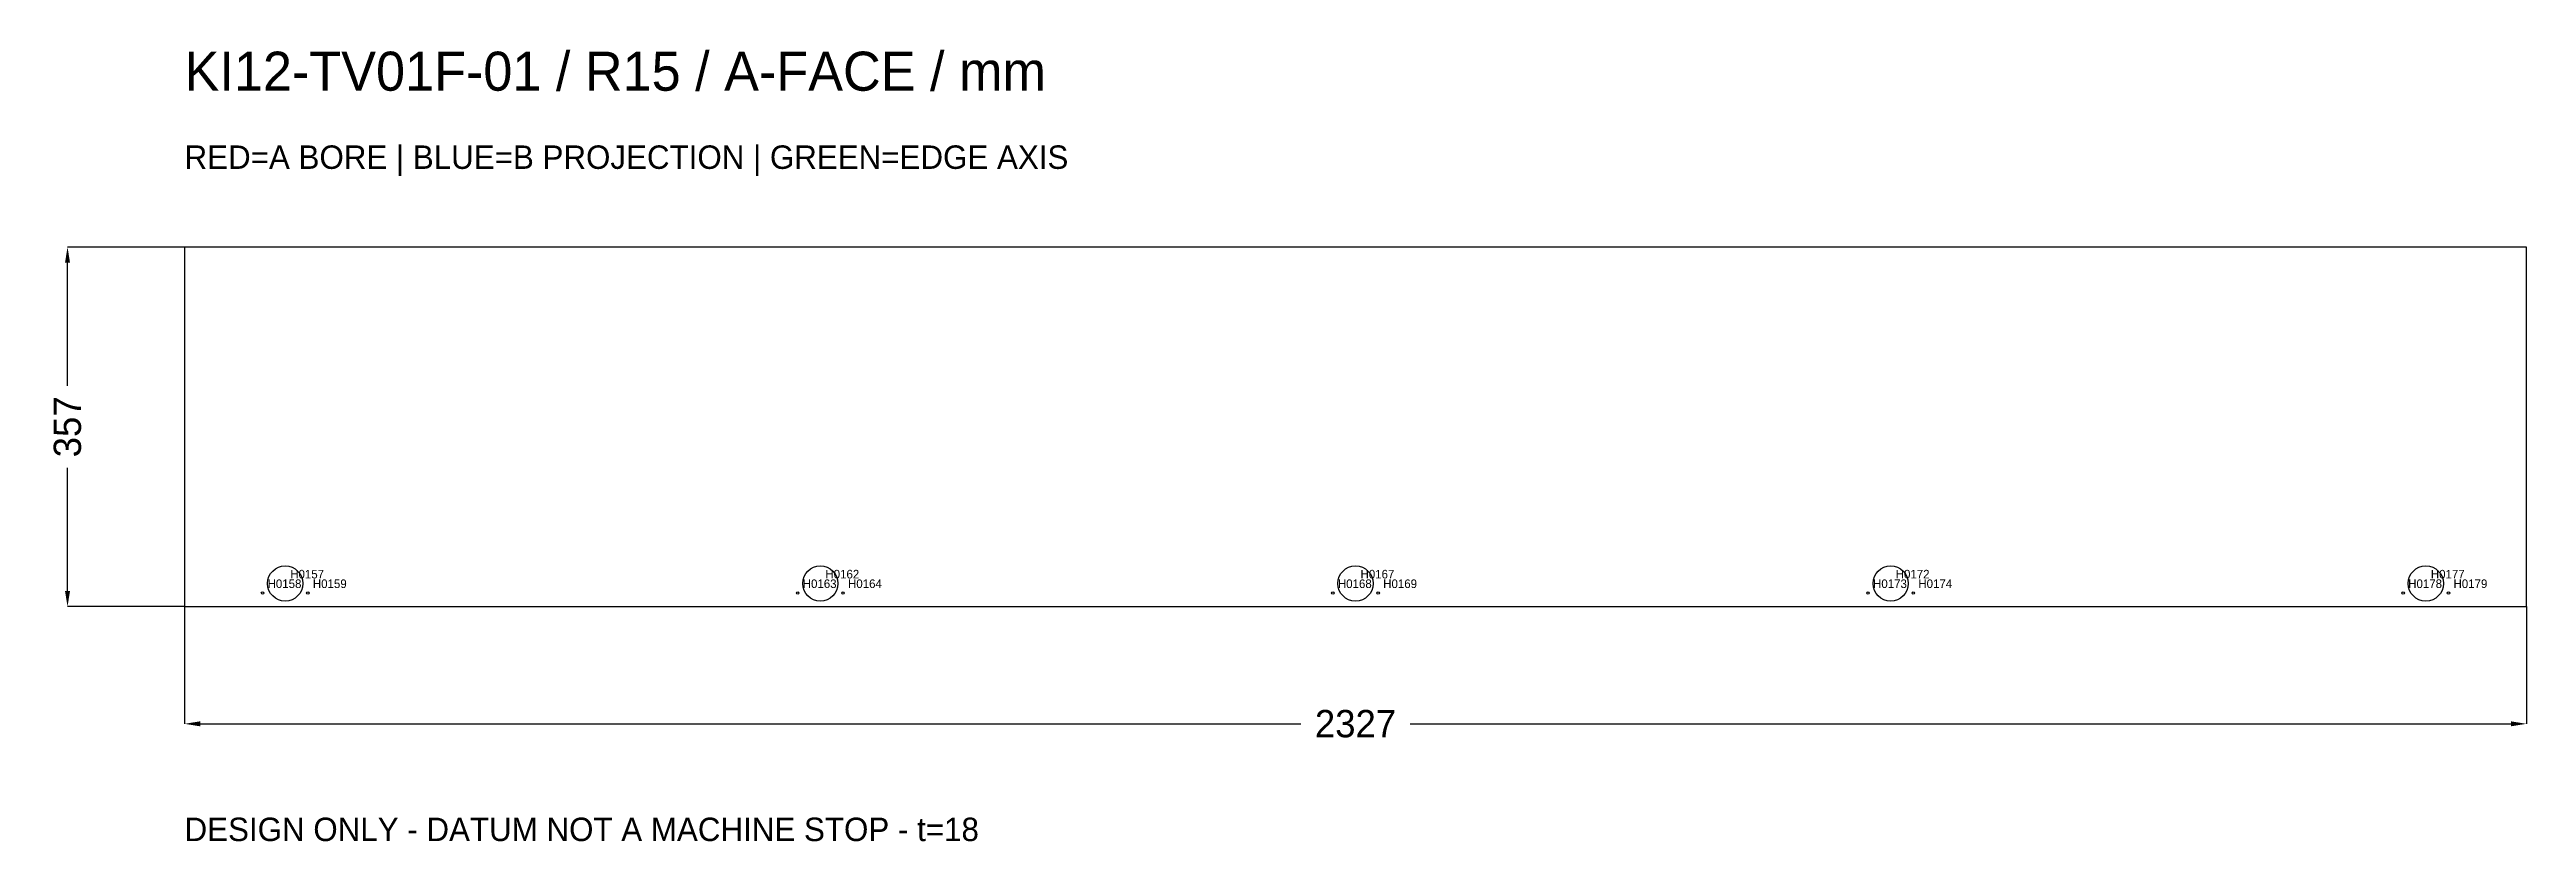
# Model space of a CAD drawing. Header units: millimetres. Extents: x -134 to 2327, y -233 to 553.
import ezdxf

# ---------------------------------------------------------------- set-up
doc = ezdxf.new("R2010")
doc.units = ezdxf.units.MM
for name, color, linetype in [('BORE_A', 1, 'Continuous'), ('CONTOUR', 7, 'Continuous'), ('TEXT', 7, 'Continuous')]:
    doc.layers.add(name, color=color, linetype=linetype)
doc.dimstyles.get("Standard").update_dxf_attribs({"dimtxt": 2.5, "dimasz": 2.5, "dimexe": 1.25, "dimexo": 0.625, "dimtad": 1, "dimcen": 2.5, "dimazin": 3, "dimtfac": 1, "dimtmove": 0, "dimatfit": 3})

# ---------------------------------------------------------------- blocks, each defined once
blk = doc.blocks.new('_CLOSEDFILLED')
at = {"color": 0, "linetype": 'BYBLOCK'}
blk.add_solid([(-1, 0.16), (0, 0), (-1, -0.16)], dxfattribs=at)
blk = doc.blocks.new('*D1')
at = {"color": 2}
for p, q in [((0, 0), (0, -116.3)), ((2327, 0), (2327, -116.3)), ((15.5, -116.3), (1109.2, -116.3)), ((1217.8, -116.3), (2311.5, -116.3))]:
    blk.add_line(p, q, dxfattribs=at)
at = {"layer": 'Defpoints'}
for p in [(0, 0), (2327, 0), (0, -116.3)]:
    blk.add_point(p, dxfattribs=at)
at = {"color": 2, "xscale": 15.513333333333334, "yscale": 15.513333333333334, "rotation": 180}
blk.add_blockref('_CLOSEDFILLED', (0, -116.3), dxfattribs=at)
at = {"color": 2, "xscale": 15.513333333333334, "yscale": 15.513333333333334}
blk.add_blockref('_CLOSEDFILLED', (2327, -116.3), dxfattribs=at)
at = {"color": 7, "insert": (1163.5, -116.3), "char_height": 27.15, "attachment_point": 5}
blk.add_mtext('2327', dxfattribs=at)
blk = doc.blocks.new('*D2')
at = {"color": 2}
for p, q in [((0, 357), (-116.3, 357)), ((-116.3, 219.2), (-116.3, 341.5)), ((-116.3, 15.5), (-116.3, 137.8)), ((0, 0), (-116.3, 0))]:
    blk.add_line(p, q, dxfattribs=at)
at = {"layer": 'Defpoints'}
for p in [(0, 357), (-116.3, 0), (0, 0)]:
    blk.add_point(p, dxfattribs=at)
at = {"color": 2, "xscale": 15.513333333333334, "yscale": 15.513333333333334}
for p, rotation in [((-116.3, 357), 90), ((-116.3, 0), 270)]:
    blk.add_blockref('_CLOSEDFILLED', p, dxfattribs=dict(at, rotation=rotation))
at = {"color": 7, "insert": (-116.3, 178.5), "char_height": 27.15, "attachment_point": 5, "rotation": 90}
blk.add_mtext('357', dxfattribs=at)

msp = doc.modelspace()

# ---------------------------------------------------------------- linework, layer by layer
at = {"layer": 'BORE_A'}
for centre, radius in [((100, 23), 17.5), ((631.75, 23), 17.5), ((1163.5, 23), 17.5), ((1695.25, 23), 17.5), ((2227, 23), 17.5), ((77.5, 13.5), 1.25), ((122.5, 13.5), 1.25), ((609.25, 13.5), 1.25), ((654.25, 13.5), 1.25), ((1141, 13.5), 1.25), ((1186, 13.5), 1.25), ((1672.75, 13.5), 1.25), ((1717.75, 13.5), 1.25), ((2204.5, 13.5), 1.25), ((2249.5, 13.5), 1.25)]:
    msp.add_circle(centre, radius, dxfattribs=at)
at = {"layer": 'CONTOUR'}
msp.add_lwpolyline([(0, 0), (2327, 0), (2327, 357), (0, 357)], close=True, dxfattribs=at)

# ---------------------------------------------------------------- texts
at = {"layer": 'TEXT'}
for s, height, p in [('KI12-TV01F-01 / R15 / A-FACE / mm', 38.78333, (0, 512.133)), ('RED=A BORE | BLUE=B PROJECTION | GREEN=EDGE AXIS', 23.27, (0, 434.567)), ('H0158', 8.5323, (82.5, 18.5)), ('H0157', 8.5323, (105, 28)), ('H0159', 8.5323, (127.5, 18.5)), ('H0163', 8.5323, (614.25, 18.5)), ('H0162', 8.5323, (636.75, 28)), ('H0164', 8.5323, (659.25, 18.5)), ('H0168', 8.5323, (1146, 18.5)), ('H0167', 8.5323, (1168.5, 28)), ('H0169', 8.5323, (1191, 18.5)), ('H0173', 8.5323, (1677.75, 18.5)), ('H0172', 8.5323, (1700.25, 28)), ('H0174', 8.5323, (1722.75, 18.5)), ('H0178', 8.5323, (2209.5, 18.5)), ('H0177', 8.5323, (2232, 28)), ('H0179', 8.5323, (2254.5, 18.5)), ('DESIGN ONLY - DATUM NOT A MACHINE STOP - t=18', 23.27, (0, -232.7))]:
    msp.add_text(s, height=height, dxfattribs=at).set_placement(p)

# ---------------------------------------------------------------- dimensions: what is measured, and where the dimension line sits
dim = msp.add_linear_dim(base=(-116.35, 0), p1=(0, 0), p2=(0, 357), angle=90, dimstyle='Standard', override={"dimtxt": 27.148333, "dimasz": 15.513333, "dimdec": 2, "dimclrd": 2, "dimclre": 2, "dimclrt": 7})
dim.commit()
dim.dimension.update_dxf_attribs({"geometry": '*D2', "text_midpoint": (-116.35, 178.5)})
dim = msp.add_linear_dim(base=(0, -116.35), p1=(0, 0), p2=(2327, 0), dimstyle='Standard', override={"dimtxt": 27.148333, "dimasz": 15.513333, "dimdec": 2, "dimclrd": 2, "dimclre": 2, "dimclrt": 7})
dim.commit()
dim.dimension.update_dxf_attribs({"geometry": '*D1', "text_midpoint": (1163.5, -116.35)})

doc.saveas('drawing.dxf')
